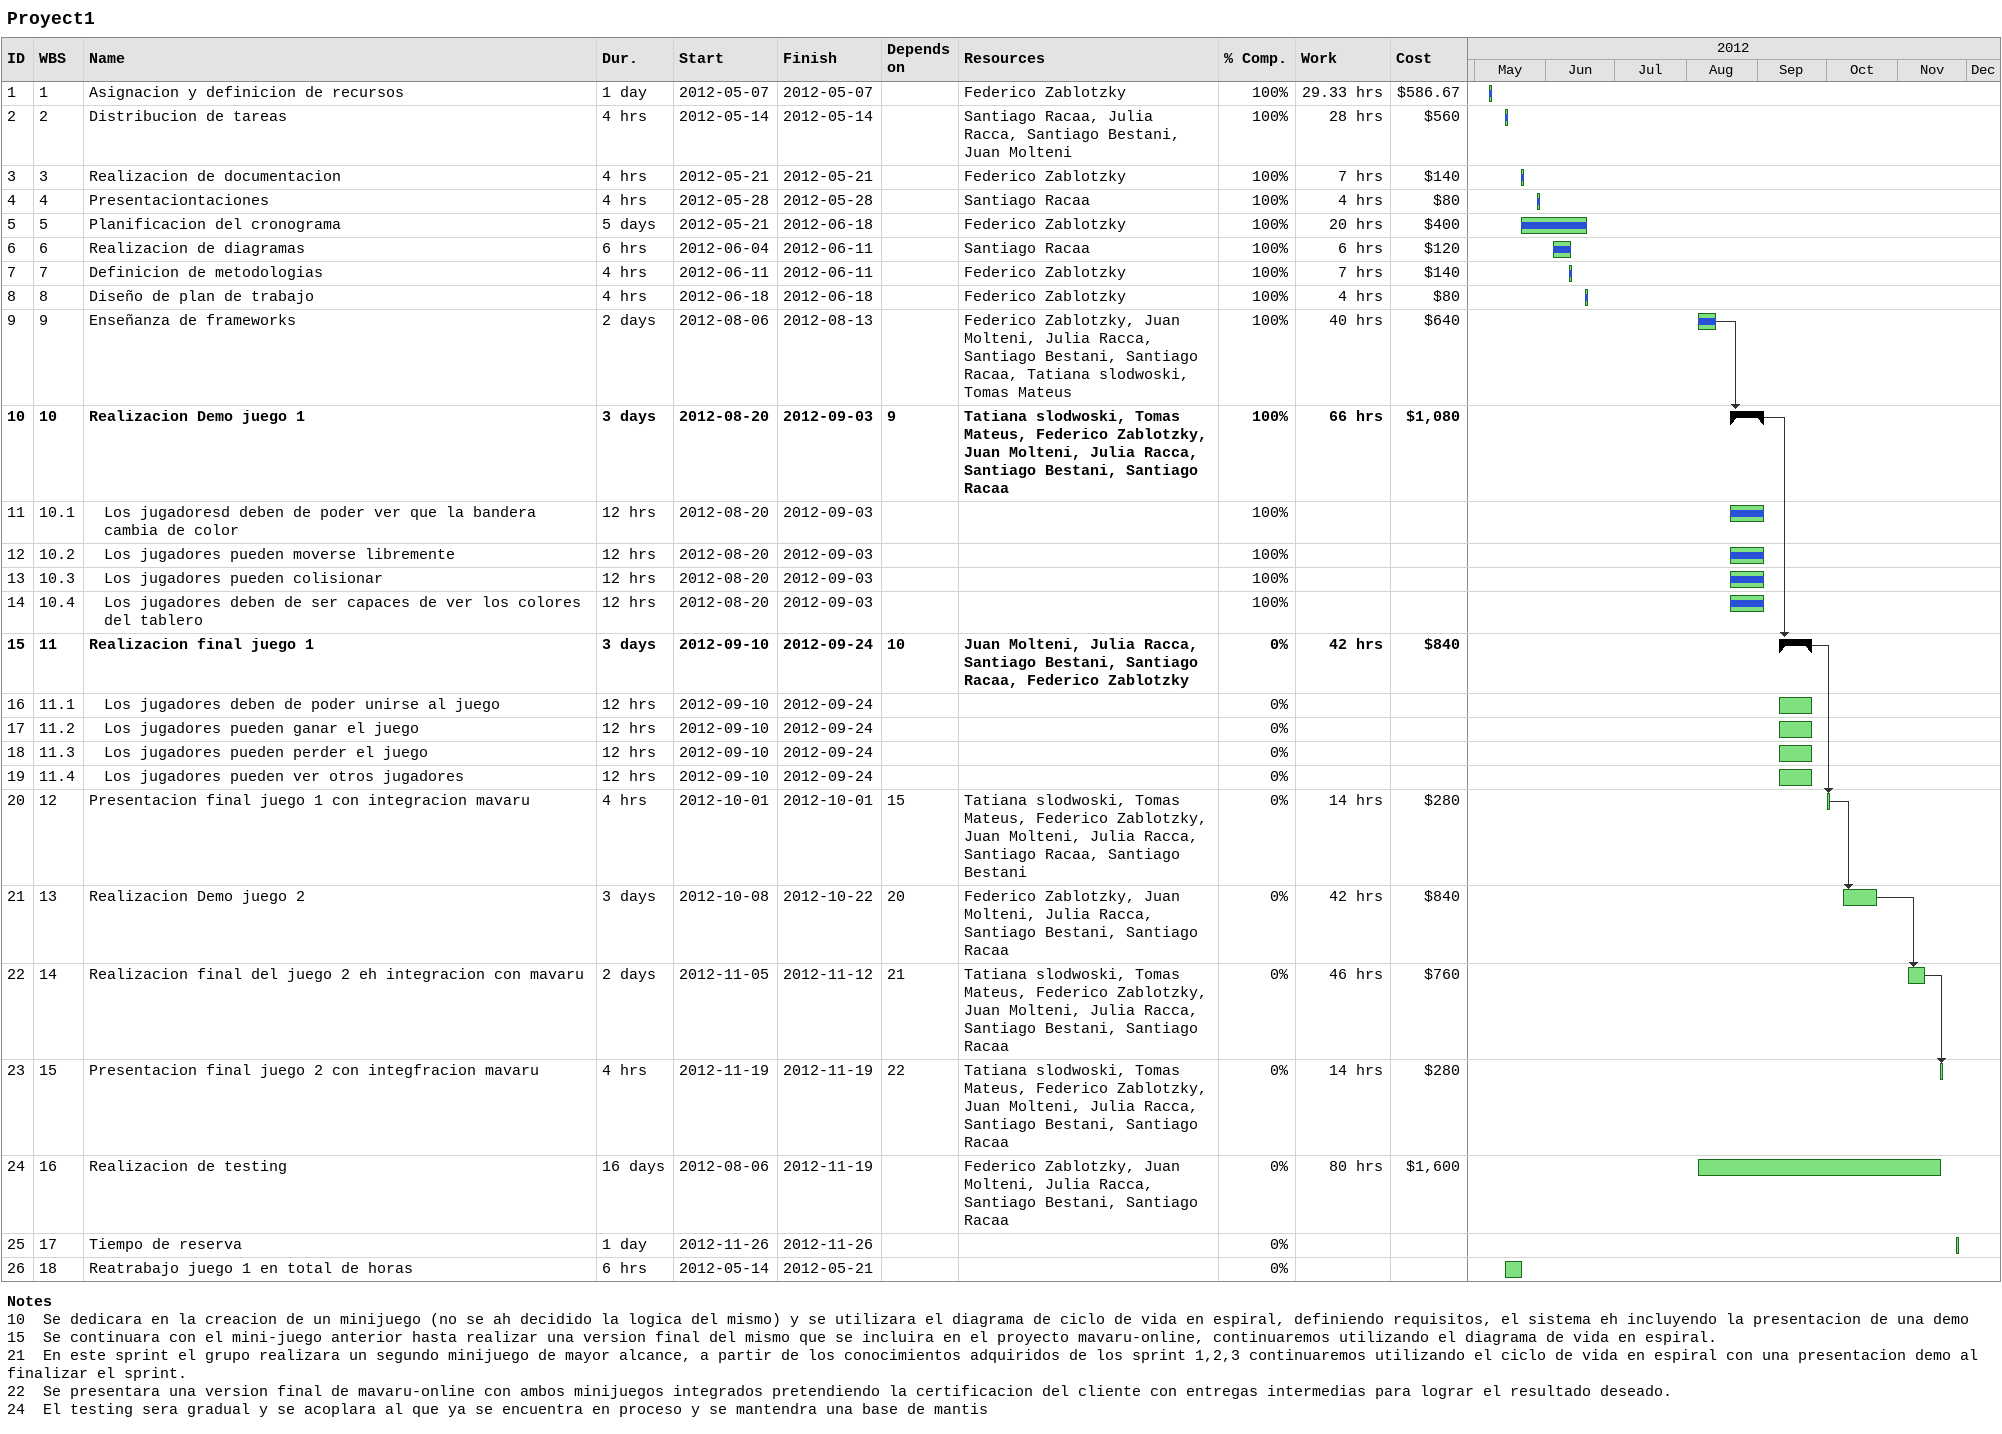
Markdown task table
Proyect1

| ID | WBS | Task | Duration | Start | Finish | Predecessors | Resources | % complete | Work (h) | Cost ($) |
|---|---|---|---|---|---|---|---|---|---|---|
| 1 | 1 | Asignacion y definicion de recursos | 1d | 2012-05-07 | 2012-05-07 |  | Federico Zablotzky | 100 | 29.33 | 586.67 |
| 2 | 2 | Distribucion de tareas | 4h | 2012-05-14 | 2012-05-14 |  | Santiago Racaa, Julia Racca, Santiago Bestani, Juan Molteni | 100 | 28 | 560 |
| 3 | 3 | Realizacion de documentacion | 4h | 2012-05-21 | 2012-05-21 |  | Federico Zablotzky | 100 | 7 | 140 |
| 4 | 4 | Presentaciontaciones | 4h | 2012-05-28 | 2012-05-28 |  | Santiago Racaa | 100 | 4 | 80 |
| 5 | 5 | Planificacion del cronograma | 5d | 2012-05-21 | 2012-06-18 |  | Federico Zablotzky | 100 | 20 | 400 |
| 6 | 6 | Realizacion de diagramas | 6h | 2012-06-04 | 2012-06-11 |  | Santiago Racaa | 100 | 6 | 120 |
| 7 | 7 | Definicion de metodologias | 4h | 2012-06-11 | 2012-06-11 |  | Federico Zablotzky | 100 | 7 | 140 |
| 8 | 8 | Diseño de plan de trabajo | 4h | 2012-06-18 | 2012-06-18 |  | Federico Zablotzky | 100 | 4 | 80 |
| 9 | 9 | Enseñanza de frameworks | 2d | 2012-08-06 | 2012-08-13 |  | Federico Zablotzky, Juan Molteni, Julia Racca, Santiago Bestani, Santiago Racaa, Tatiana slodwoski, Tomas Mateus | 100 | 40 | 640 |
| 10 | 10 | **Realizacion Demo juego 1** | 3d | 2012-08-20 | 2012-09-03 | 9 | Tatiana slodwoski, Tomas Mateus, Federico Zablotzky, Juan Molteni, Julia Racca, Santiago Bestani, Santiago Racaa | 100 | 66 | 1080 |
| 11 | 10.1 | Los jugadoresd deben de poder ver que la bandera cambia de color | 12h | 2012-08-20 | 2012-09-03 |  |  | 100 |  |  |
| 12 | 10.2 | Los jugadores pueden moverse libremente | 12h | 2012-08-20 | 2012-09-03 |  |  | 100 |  |  |
| 13 | 10.3 | Los jugadores pueden colisionar | 12h | 2012-08-20 | 2012-09-03 |  |  | 100 |  |  |
| 14 | 10.4 | Los jugadores deben de ser capaces de ver los colores del tablero | 12h | 2012-08-20 | 2012-09-03 |  |  | 100 |  |  |
| 15 | 11 | **Realizacion final juego 1** | 3d | 2012-09-10 | 2012-09-24 | 10 | Juan Molteni, Julia Racca, Santiago Bestani, Santiago Racaa, Federico Zablotzky | 0 | 42 | 840 |
| 16 | 11.1 | Los jugadores deben de poder unirse al juego | 12h | 2012-09-10 | 2012-09-24 |  |  | 0 |  |  |
| 17 | 11.2 | Los jugadores pueden ganar el juego | 12h | 2012-09-10 | 2012-09-24 |  |  | 0 |  |  |
| 18 | 11.3 | Los jugadores pueden perder el juego | 12h | 2012-09-10 | 2012-09-24 |  |  | 0 |  |  |
| 19 | 11.4 | Los jugadores pueden ver otros jugadores | 12h | 2012-09-10 | 2012-09-24 |  |  | 0 |  |  |
| 20 | 12 | Presentacion final juego 1 con integracion mavaru | 4h | 2012-10-01 | 2012-10-01 | 15 | Tatiana slodwoski, Tomas Mateus, Federico Zablotzky, Juan Molteni, Julia Racca, Santiago Racaa, Santiago Bestani | 0 | 14 | 280 |
| 21 | 13 | Realizacion Demo juego 2 | 3d | 2012-10-08 | 2012-10-22 | 20 | Federico Zablotzky, Juan Molteni, Julia Racca, Santiago Bestani, Santiago Racaa | 0 | 42 | 840 |
| 22 | 14 | Realizacion final del juego 2 eh integracion con mavaru | 2d | 2012-11-05 | 2012-11-12 | 21 | Tatiana slodwoski, Tomas Mateus, Federico Zablotzky, Juan Molteni, Julia Racca, Santiago Bestani, Santiago Racaa | 0 | 46 | 760 |
| 23 | 15 | Presentacion final juego 2 con integfracion mavaru | 4h | 2012-11-19 | 2012-11-19 | 22 | Tatiana slodwoski, Tomas Mateus, Federico Zablotzky, Juan Molteni, Julia Racca, Santiago Bestani, Santiago Racaa | 0 | 14 | 280 |
| 24 | 16 | Realizacion de testing | 16d | 2012-08-06 | 2012-11-19 |  | Federico Zablotzky, Juan Molteni, Julia Racca, Santiago Bestani, Santiago Racaa | 0 | 80 | 1600 |
| 25 | 17 | Tiempo de reserva | 1d | 2012-11-26 | 2012-11-26 |  |  | 0 |  |  |
| 26 | 18 | Reatrabajo juego 1 en total de horas | 6h | 2012-05-14 | 2012-05-21 |  |  | 0 |  |  |

Notes
- 10: Se dedicara en la creacion de un minijuego (no se ah decidido la logica del mismo) y se utilizara el diagrama de ciclo de vida en espiral, definiendo requisitos, el sistema eh incluyendo la presentacion de una demo
- 15: Se continuara con el mini-juego anterior hasta realizar una version final del mismo que se incluira en el proyecto mavaru-online, continuaremos utilizando el diagrama de vida en espiral.
- 21: En este sprint el grupo realizara un segundo minijuego de mayor alcance, a partir de los conocimientos adquiridos de los sprint 1,2,3 continuaremos utilizando el ciclo de vida en espiral con una presentacion demo al finalizar el sprint.
- 22: Se presentara una version final de mavaru-online con ambos minijuegos integrados pretendiendo la certificacion del cliente con entregas intermedias para lograr el resultado deseado.
- 24: El testing sera gradual y se acoplara al que ya se encuentra en proceso y se mantendra una base de mantis
